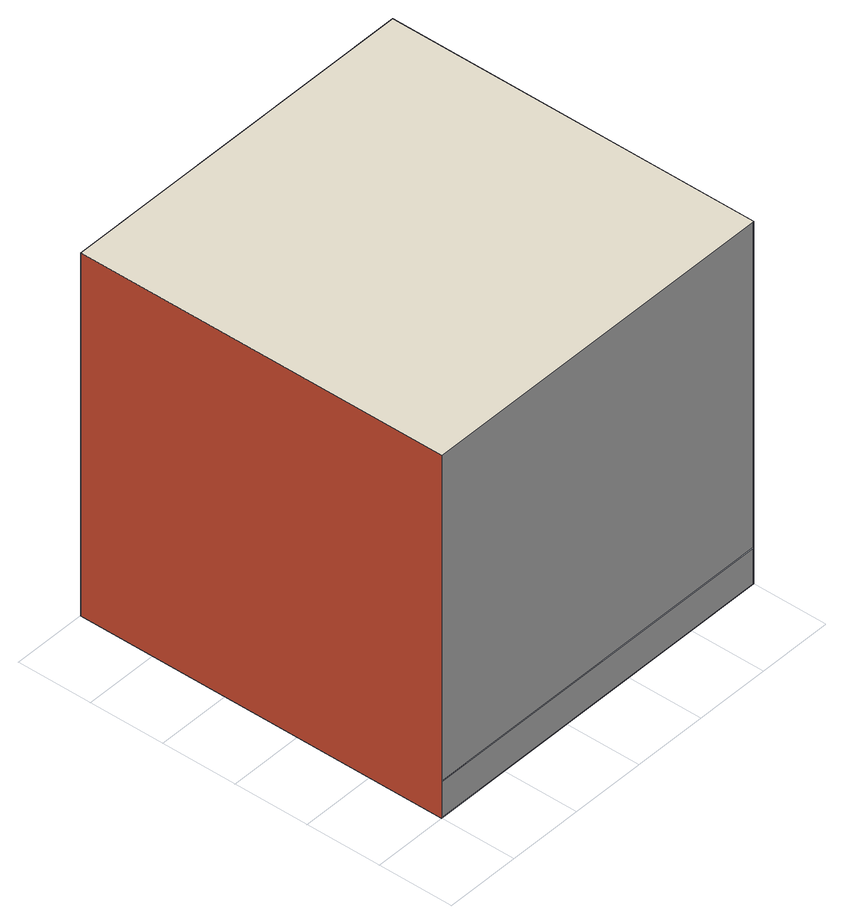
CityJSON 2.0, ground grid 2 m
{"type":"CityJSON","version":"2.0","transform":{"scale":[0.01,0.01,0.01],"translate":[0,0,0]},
"CityObjects":{
"object1":{"type":"GenericCityObject","geometry":[{"type":"Solid","lod":"1","boundaries":[[[[0,1,2,3]],[[4,5,6,7]],[[0,3,5,4]],[[3,2,6,5]],[[2,1,7,6]],[[1,0,4,7]]],[[[8,9,10,11]],[[8,12,9]],[[9,12,10]],[[10,12,11]],[[11,12,8]]]],"semantics":{"surfaces":[{"type":"WallSurface","on_footprint_edge":false},{"type":"GroundSurface"},{"type":"RoofSurface"},{"type":"WallSurface","on_footprint_edge":true}],"values":[[null,0,1,2,null,2],[1,null,3,3,0]]}}]}
},
"vertices":[
[0,0,0],[0,1000,0],[1000,1000,0],[1000,0,0],[0,0,1000],[1000,0,1000],[1000,1000,1000],[0,1000,1000],[0,0,100],[1000,0,100],[1000,1000,100],[0,1000,100],[500,500,500]
]}
